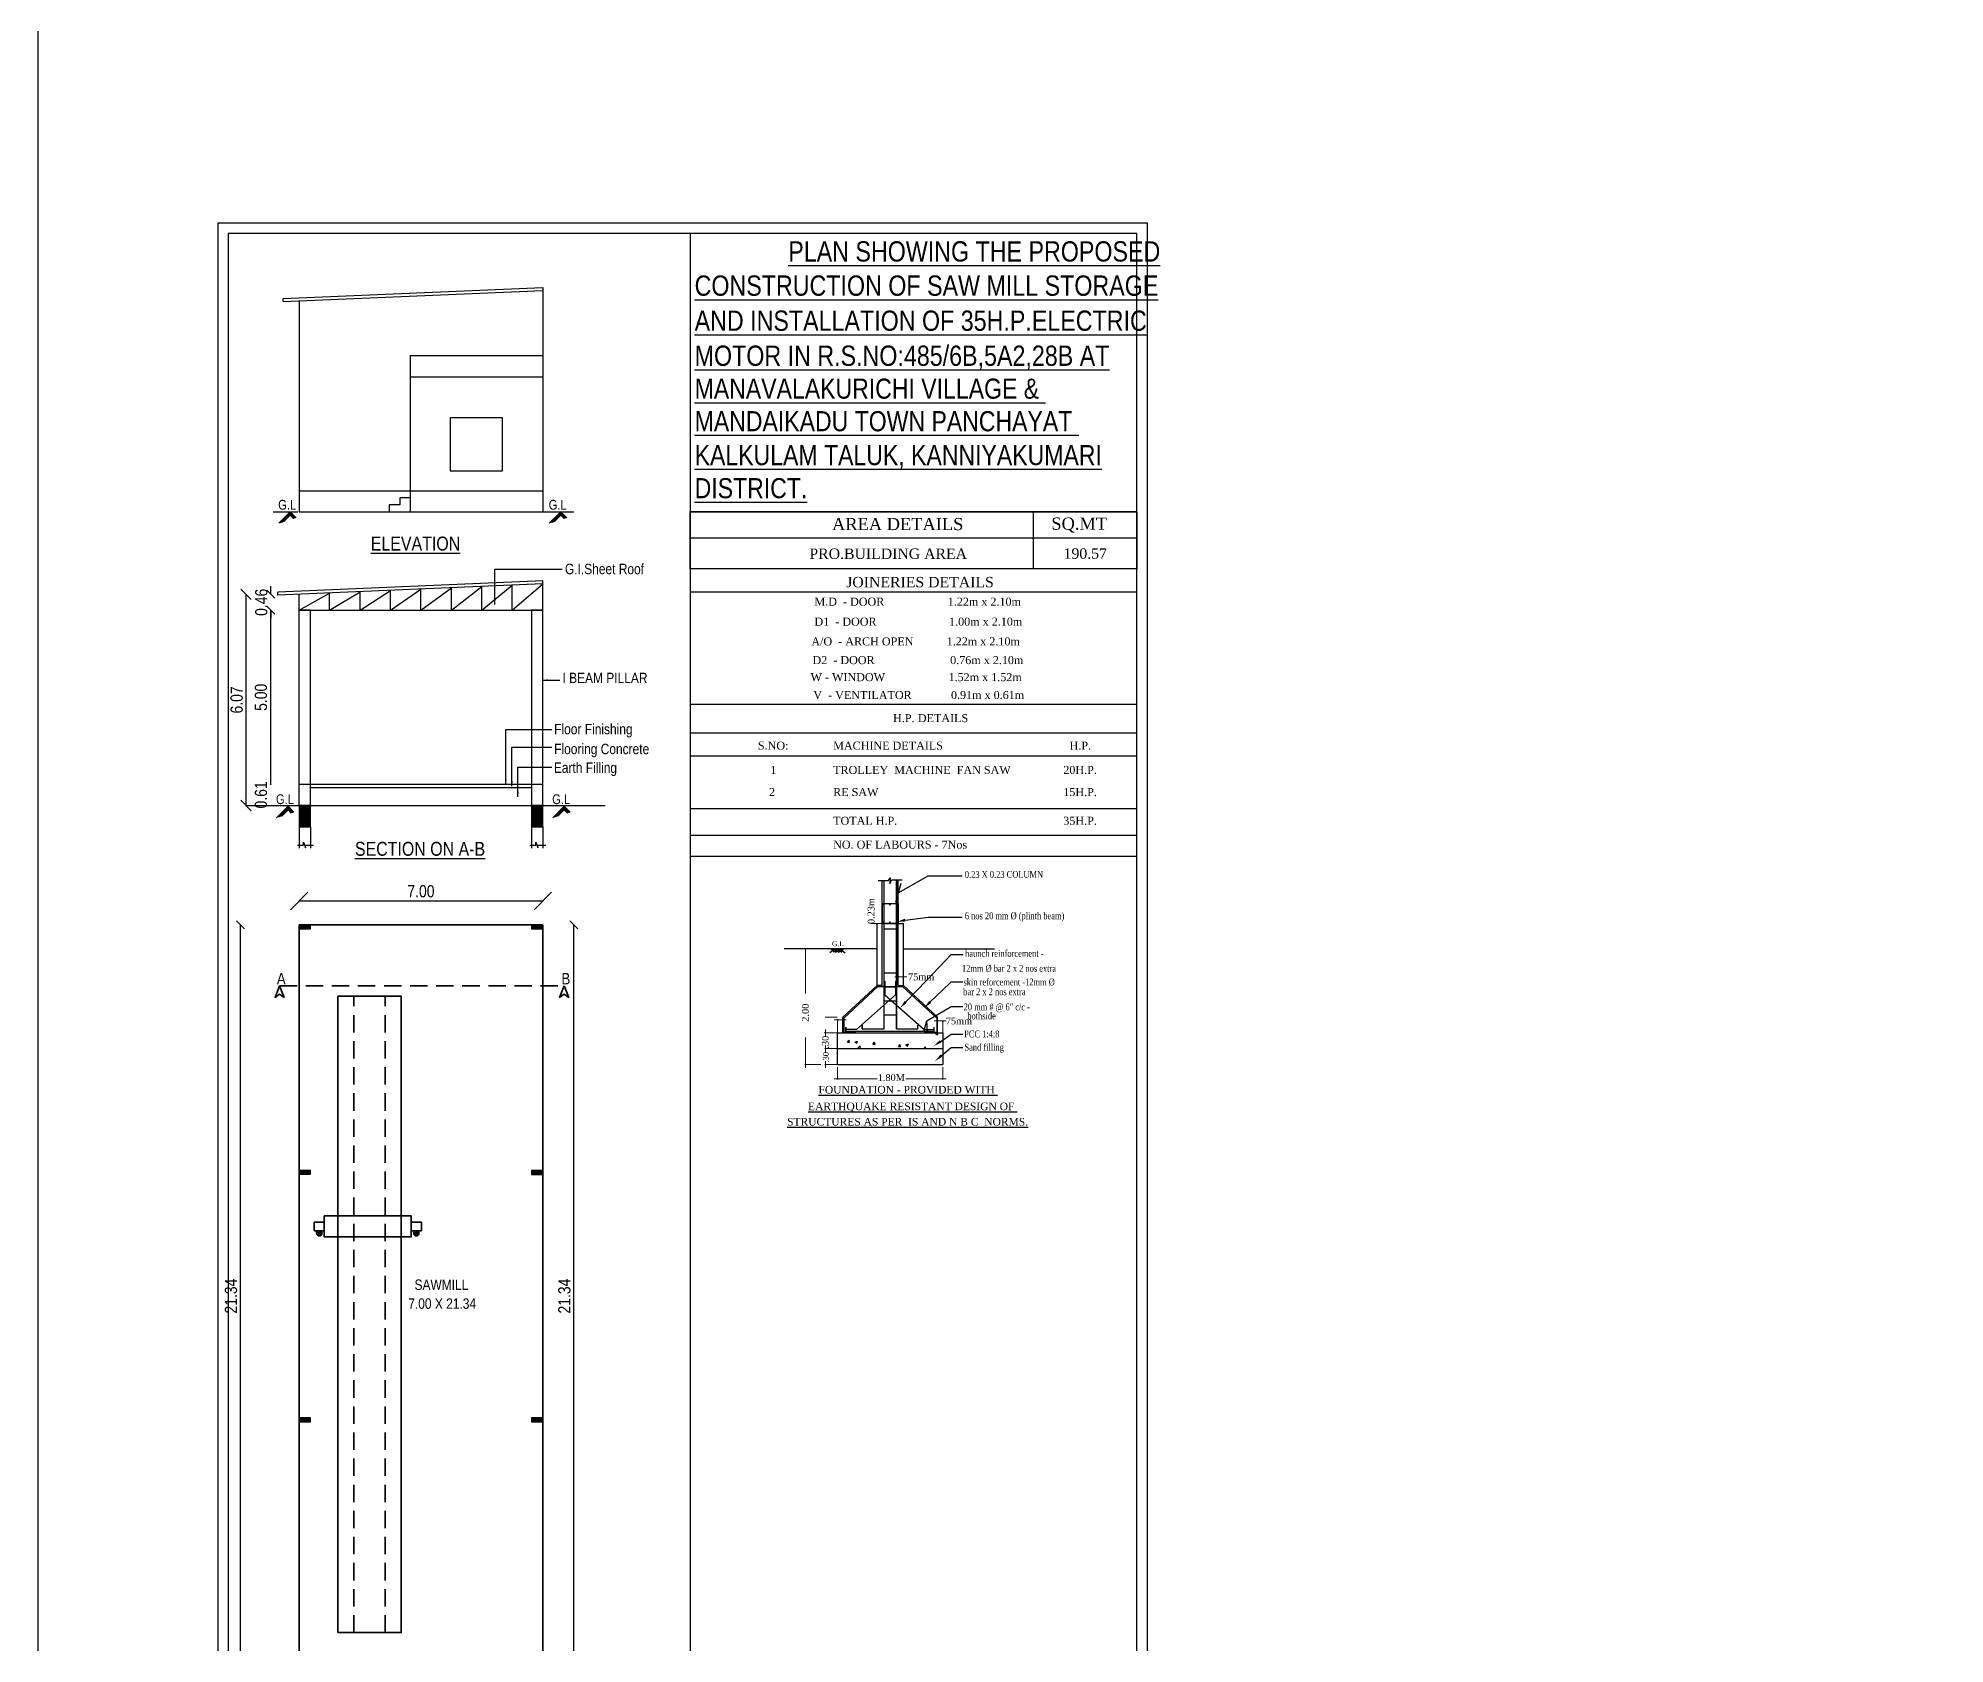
# Model space of a CAD drawing. Header units: metres. Extents: x 5669 to 5845, y 5621 to 5793.
# Drawn here: x 5669.5 to 5724.3, y 5649.4 to 5695.5 of the extents above; entities that cross this region are included whole.
import ezdxf
from ezdxf.enums import TextEntityAlignment as Align

# ---------------------------------------------------------------- set-up
doc = ezdxf.new("R2010")
doc.units = ezdxf.units.M
doc.header["$MEASUREMENT"] = 0
doc.header["$PDMODE"] = 67
doc.linetypes.add('DASHED', pattern=[0.75, 0.5, -0.25])
doc.layers.add('BLK_1_FLR_0_BLT_UP_AREA', color=45, linetype='Continuous', plot=False)
for name, color, linetype in [('BLK_1_FLR_0_CARPET_AREA', 10, 'Continuous'), ('BLK_1_FLR_0_EXIT_WIDTH_DOOR', 2, 'Continuous'), ('BLK_1_FLR_0_REGULAR_ROOM_1', 117, 'Continuous'), ('BLK_1_HT_OF_BLDG', 5, 'Continuous'), ('BLK_1_PLINTH_HEIGHT', 7, 'Continuous')]:
    doc.layers.add(name, color=color, linetype=linetype)
doc.styles.add('jo', font='isocpeur.ttf')
doc.styles.add('RAJANI', font='times.ttf')
doc.styles.add('room dim', font='times.ttf', dxfattribs={"height": 7})
doc.styles.add('sand', font='times.ttf')
doc.styles.get("Standard").update_dxf_attribs({"font": 'swissc.ttf', "height": 0.35})
doc.styles.add('style2', font='times.ttf')
doc.styles.add('style4', font='dutcheb.ttf')
doc.dimstyles.new('jo-metre', dxfattribs={"dimtxt": 0.2, "dimasz": 0.15, "dimexe": 0.15, "dimexo": 0.15, "dimgap": 0.01, "dimtad": 0, "dimzin": 0, "dimdsep": 46, "dimtxsty": 'jo', "dimcen": 0, "dimadec": 3, "dimazin": 0, "dimtfac": 0.9975, "dimtmove": 0, "dimatfit": 3, "dimfxl": 0, "dimtolj": 1, "dimtzin": 0, "dimarcsym": 0})
doc.dimstyles.get("Standard").update_dxf_attribs({"dimtxt": 1, "dimasz": 5, "dimexe": 0.18, "dimexo": 0.0625, "dimgap": 0.09, "dimtad": 1, "dimzin": 0, "dimdsep": 46, "dimtxsty": 'Standard', "dimblk": 'OBLIQUE', "dimcen": 0.09, "dimse1": 1, "dimse2": 1, "dimsd1": 1, "dimsd2": 1, "dimadec": 0, "dimazin": 0, "dimtfac": 1, "dimtix": 1, "dimtofl": 0, "dimtmove": 0, "dimatfit": 3, "dimldrblk": 'OBLIQUE', "dimfxl": 0, "dimtolj": 1, "dimtzin": 0, "dimarcsym": 0})
doc.dimstyles.new('STANDARD$0', dxfattribs={"dimtxt": 0.3, "dimasz": 0.18, "dimexe": 0.08, "dimexo": 0.5, "dimgap": 0.09, "dimtad": 0, "dimtih": 1, "dimtoh": 1, "dimzin": 1, "dimdsep": 46, "dimtxsty": 'Standard', "dimcen": 0.1, "dimadec": 3, "dimazin": 0, "dimtfac": 1, "dimtofl": 0, "dimtmove": 0, "dimatfit": 3, "dimfxl": 0, "dimtolj": 1, "dimtzin": 0, "dimarcsym": 0})

# ---------------------------------------------------------------- blocks, each defined once
blk = doc.blocks.new('A$C1B040063')
at = {"lineweight": 35}
blk.add_hatch(color=256, dxfattribs=at).paths.add_polyline_path([(0, 0.323), (0, 0.248), (0.019, 0.248), (0.019, 0.075), (0, 0.075), (0, 0), (0.112, 0), (0.112, 0.075), (0.094, 0.075), (0.094, 0.248), (0.112, 0.248), (0.112, 0.323)])
for p, q in [((0, 0.248), (0.019, 0.248)), ((0, 0.075), (0.019, 0.075)), ((0, 0), (0.112, 0)), ((0.019, 0.248), (0.019, 0.075)), ((0.094, 0.248), (0.112, 0.248)), ((0.094, 0.248), (0.094, 0.075)), ((0.094, 0.075), (0.112, 0.075)), ((0.112, 0.323), (0.112, 0.248)), ((0.112, 0), (0.112, 0.075))]:
    blk.add_line(p, q, dxfattribs=at)
blk = doc.blocks.new('A$C4F903D17')
h = blk.add_hatch(color=4)
h.dxf.hatch_style = 1
h.paths.add_polyline_path([(0, 0), (0.322, 0), (0.322, 0.61), (0, 0.61)])
at = {"color": 1}
blk.add_lwpolyline([(0, 0), (0.322, 0), (0.322, 0.61), (0, 0.61)], close=True, dxfattribs=at)
blk = doc.blocks.new('*D45')
at = {"layer": 'Defpoints', "color": 0}
for p in [(5676.137, 5674.072), (5679.834, 5674.072), (5676.955, 5673.462)]:
    blk.add_point(p, dxfattribs=at)
at = {"layer": 'BLK_1_PLINTH_HEIGHT', "color": 7, "insert": (5675.858, 5673.767), "char_height": 0.35, "attachment_point": 5, "rotation": 90}
blk.add_mtext('\\A1;0.61', dxfattribs=at)
blk = doc.blocks.new('_Oblique')
at = {"color": 0, "linetype": 'ByBlock', "lineweight": -2}
blk.add_line((-0.5, -0.5), (0.5, 0.5), dxfattribs=at)
blk = doc.blocks.new('*D46')
at = {"layer": 'BLK_1_FLR_0_REGULAR_ROOM_1'}
blk.add_line((5676.137, 5674.072), (5676.137, 5679.072), dxfattribs=at)
at = {"layer": 'Defpoints', "color": 0}
for p in [(5676.137, 5679.072), (5676.955, 5679.072), (5676.955, 5674.072)]:
    blk.add_point(p, dxfattribs=at)
at = {"layer": 'BLK_1_FLR_0_REGULAR_ROOM_1', "xscale": 0.03, "yscale": 0.03, "zscale": 0.03}
for p, rotation in [((5676.137, 5679.072), 90), ((5676.137, 5674.072), 270)]:
    blk.add_blockref('_Oblique', p, dxfattribs=dict(at, rotation=rotation))
at = {"layer": 'BLK_1_FLR_0_REGULAR_ROOM_1', "color": 4, "insert": (5675.858, 5676.572), "char_height": 0.35, "attachment_point": 5, "rotation": 90}
blk.add_mtext('\\A1;5.00', dxfattribs=at)
blk = doc.blocks.new('*D47')
at = {"color": 252, "lineweight": -2}
for p, q in [((5676.137, 5679.532), (5676.137, 5679.762)), ((5676.137, 5679.072), (5676.137, 5678.842))]:
    blk.add_line(p, q, dxfattribs=at)
at = {"layer": 'Defpoints', "color": 0}
for p in [(5676.955, 5679.532), (5676.137, 5679.072), (5676.955, 5679.072)]:
    blk.add_point(p, dxfattribs=at)
at = {"color": 252, "lineweight": -2, "xscale": 0.23, "yscale": 0.23, "zscale": 0.23}
for p, rotation in [((5676.137, 5679.532), 270), ((5676.137, 5679.072), 90)]:
    blk.add_blockref('_Oblique', p, dxfattribs=dict(at, rotation=rotation))
at = {"color": 0, "insert": (5675.868, 5679.302), "char_height": 0.35, "attachment_point": 5, "rotation": 90}
blk.add_mtext('\\A1;0.46', dxfattribs=at)
blk = doc.blocks.new('*D48')
at = {"layer": 'BLK_1_FLR_0_EXIT_WIDTH_DOOR', "color": 0, "lineweight": -2}
blk.add_line((5683.955, 5670.717), (5676.955, 5670.717), dxfattribs=at)
at = {"layer": 'Defpoints', "color": 0}
for p in [(5676.955, 5670.717), (5676.955, 5670.03), (5683.955, 5670.03)]:
    blk.add_point(p, dxfattribs=at)
at = {"layer": 'BLK_1_FLR_0_EXIT_WIDTH_DOOR', "color": 0, "lineweight": -2, "xscale": 0.5, "yscale": 0.5, "zscale": 0.5, "rotation": 180}
blk.add_blockref('_Oblique', (5676.955, 5670.717), dxfattribs=at)
at = {"layer": 'BLK_1_FLR_0_EXIT_WIDTH_DOOR', "color": 0, "lineweight": -2, "xscale": 0.5, "yscale": 0.5, "zscale": 0.5}
blk.add_blockref('_Oblique', (5683.955, 5670.717), dxfattribs=at)
at = {"layer": 'BLK_1_FLR_0_EXIT_WIDTH_DOOR', "color": 7, "insert": (5680.455, 5670.996), "char_height": 0.35, "attachment_point": 5}
blk.add_mtext('\\A1;7.00', dxfattribs=at)
blk = doc.blocks.new('*D49')
at = {"color": 252, "lineweight": -2}
blk.add_line((5684.85, 5648.69), (5684.85, 5670.03), dxfattribs=at)
at = {"layer": 'Defpoints', "color": 0}
for p in [(5684.059, 5670.03), (5684.85, 5670.03), (5684.059, 5648.69)]:
    blk.add_point(p, dxfattribs=at)
at = {"color": 252, "lineweight": -2, "xscale": 0.23, "yscale": 0.23, "zscale": 0.23}
for p, rotation in [((5684.85, 5670.03), 90), ((5684.85, 5648.69), 270)]:
    blk.add_blockref('_Oblique', p, dxfattribs=dict(at, rotation=rotation))
at = {"color": 0, "insert": (5684.58, 5659.36), "char_height": 0.35, "attachment_point": 5, "rotation": 90}
blk.add_mtext('\\A1;21.34', dxfattribs=at)
blk = doc.blocks.new('*D82')
at = {"color": 252, "lineweight": -2}
blk.add_line((5675.267, 5648.69), (5675.267, 5670.03), dxfattribs=at)
at = {"layer": 'Defpoints', "color": 0}
for p in [(5675.267, 5670.03), (5676.955, 5670.03), (5676.955, 5648.69)]:
    blk.add_point(p, dxfattribs=at)
at = {"color": 252, "lineweight": -2, "xscale": 0.23, "yscale": 0.23, "zscale": 0.23}
for p, rotation in [((5675.267, 5670.03), 90), ((5675.267, 5648.69), 270)]:
    blk.add_blockref('_Oblique', p, dxfattribs=dict(at, rotation=rotation))
at = {"color": 0, "insert": (5674.997, 5659.36), "char_height": 0.35, "attachment_point": 5, "rotation": 90}
blk.add_mtext('\\A1;21.34', dxfattribs=at)
blk = doc.blocks.new('*D83')
at = {"layer": 'BLK_1_HT_OF_BLDG', "color": 0, "linetype": 'Continuous', "lineweight": -2, "ltscale": 400}
blk.add_line((5675.429, 5673.462), (5675.429, 5679.532), dxfattribs=at)
at = {"layer": 'Defpoints', "color": 0, "ltscale": 400}
for p in [(5675.429, 5679.532), (5676.955, 5679.532), (5676.955, 5673.462)]:
    blk.add_point(p, dxfattribs=at)
at = {"layer": 'BLK_1_HT_OF_BLDG', "color": 0, "lineweight": -2, "ltscale": 400, "xscale": 0.3, "yscale": 0.3, "zscale": 0.3}
for p, rotation in [((5675.429, 5679.532), 90), ((5675.429, 5673.462), 270)]:
    blk.add_blockref('_Oblique', p, dxfattribs=dict(at, rotation=rotation))
at = {"layer": 'BLK_1_HT_OF_BLDG', "color": 0, "ltscale": 400, "insert": (5675.16, 5676.497), "char_height": 0.35, "attachment_point": 5, "rotation": 90}
blk.add_mtext('\\A1;6.07', dxfattribs=at)

msp = doc.modelspace()

# ---------------------------------------------------------------- linework, layer by layer
for p, q in [((5688.197, 5689.905), (5688.197, 5632.988)), ((5676.496, 5688.035), (5683.955, 5688.355)), ((5676.496, 5687.945), (5683.955, 5688.265)), ((5676.496, 5687.945), (5676.496, 5688.035)), ((5676.955, 5687.965), (5676.955, 5681.905)), ((5683.955, 5688.355), (5683.955, 5681.905)), ((5680.145, 5686.395), (5683.955, 5686.395)), ((5680.145, 5686.395), (5680.145, 5681.905)), ((5680.145, 5685.785), (5683.955, 5685.785)), ((5676.955, 5682.505), (5683.955, 5682.505)), ((5680.145, 5682.505), (5680.145, 5682.305)), ((5676.204, 5681.905), (5676.913, 5681.905)), ((5676.955, 5681.905), (5683.955, 5681.905)), ((5679.845, 5682.105), (5679.545, 5682.105)), ((5679.545, 5682.105), (5679.545, 5681.905)), ((5680.145, 5682.305), (5679.845, 5682.305)), ((5679.845, 5682.305), (5679.845, 5682.105)), ((5683.955, 5681.905), (5684.851, 5681.905)), ((5701.034, 5681.906), (5688.197, 5681.906)), ((5698.066, 5680.262), (5698.066, 5681.906)), ((5701.034, 5681.148), (5688.197, 5681.148)), ((5701.034, 5680.262), (5688.197, 5680.262)), ((5683.955, 5679.922), (5676.346, 5679.596)), ((5683.955, 5679.832), (5676.346, 5679.505)), ((5680.455, 5679.072), (5681.33, 5679.719)), ((5681.33, 5679.072), (5682.205, 5679.757)), ((5681.33, 5679.072), (5681.33, 5679.719)), ((5682.205, 5679.072), (5683.08, 5679.794)), ((5682.205, 5679.072), (5682.205, 5679.757)), ((5683.08, 5679.072), (5683.955, 5679.832)), ((5683.08, 5679.072), (5683.08, 5679.794)), ((5683.955, 5673.462), (5683.955, 5679.922)), ((5676.346, 5679.505), (5676.346, 5679.596)), ((5676.955, 5679.072), (5677.83, 5679.569)), ((5676.955, 5673.462), (5676.955, 5679.532)), ((5677.83, 5679.072), (5678.705, 5679.607)), ((5677.83, 5679.072), (5677.83, 5679.569)), ((5678.705, 5679.072), (5679.58, 5679.644)), ((5678.705, 5679.072), (5678.705, 5679.607)), ((5679.58, 5679.072), (5680.455, 5679.682)), ((5679.58, 5679.072), (5679.58, 5679.644)), ((5680.455, 5679.072), (5680.455, 5679.682)), ((5701.034, 5679.597), (5688.197, 5679.597)), ((5676.955, 5679.072), (5683.955, 5679.072)), ((5677.278, 5679.072), (5676.955, 5679.072)), ((5677.278, 5673.462), (5677.278, 5679.072)), ((5683.955, 5679.072), (5683.633, 5679.072)), ((5683.633, 5679.072), (5683.633, 5673.462)), ((5688.197, 5676.374), (5701.034, 5676.374)), ((5688.197, 5675.554), (5701.034, 5675.554)), ((5688.197, 5674.887), (5701.034, 5674.887)), ((5676.955, 5674.072), (5683.955, 5674.072)), ((5677.278, 5673.982), (5683.633, 5673.982)), ((5675.414, 5673.462), (5685.747, 5673.462)), ((5688.197, 5673.378), (5701.034, 5673.378)), ((5701.034, 5672.6), (5688.197, 5672.6)), ((5701.034, 5671.994), (5688.197, 5671.994)), ((5693.597, 5671.31), (5693.892, 5671.31)), ((5693.766, 5667.045), (5693.766, 5671.31)), ((5693.892, 5671.31), (5693.946, 5671.384)), ((5693.946, 5671.384), (5693.933, 5671.208)), ((5693.933, 5671.208), (5693.985, 5671.323)), ((5693.985, 5671.323), (5694.289, 5671.323)), ((5694.119, 5671.321), (5694.119, 5667.044)), ((5693.716, 5670.073), (5693.716, 5670.65)), ((5694.169, 5670.65), (5694.169, 5670.073)), ((5693.564, 5668.288), (5693.564, 5670.073)), ((5694.169, 5670.073), (5693.716, 5670.073)), ((5694.169, 5670.073), (5694.321, 5670.073)), ((5694.321, 5668.288), (5694.321, 5670.073)), ((5694.372, 5670.169), (5695.037, 5670.252)), ((5695.037, 5670.252), (5696.013, 5670.252)), ((5693.564, 5669.345), (5690.893, 5669.345)), ((5692.345, 5669.335), (5692.21, 5669.232)), ((5692.249, 5669.345), (5692.384, 5669.242)), ((5692.442, 5669.345), (5692.307, 5669.242)), ((5692.337, 5669.345), (5692.471, 5669.242)), ((5692.519, 5669.345), (5692.385, 5669.242)), ((5692.414, 5669.345), (5692.549, 5669.242)), ((5692.607, 5669.345), (5692.472, 5669.242)), ((5692.511, 5669.335), (5692.646, 5669.232)), ((5694.321, 5669.345), (5696.943, 5669.345)), ((5694.994, 5668.444), (5695.695, 5669.178)), ((5695.695, 5669.178), (5696.027, 5669.178)), ((5693.589, 5668.262), (5692.607, 5667.354)), ((5693.589, 5668.262), (5694.296, 5668.262)), ((5693.793, 5668.413), (5693.793, 5668.02)), ((5694.093, 5668.413), (5694.093, 5668.02)), ((5694.296, 5668.262), (5695.279, 5667.354)), ((5694.296, 5668.262), (5695.279, 5667.354)), ((5694.391, 5667.817), (5694.994, 5668.444)), ((5695.437, 5668.14), (5695.695, 5668.395)), ((5695.695, 5668.395), (5696.027, 5668.395)), ((5694.093, 5668.02), (5692.97, 5667.027)), ((5693.793, 5668.02), (5694.916, 5667.027)), ((5694.994, 5667.27), (5695.695, 5667.684)), ((5695.092, 5667.814), (5695.437, 5668.14)), ((5695.695, 5667.684), (5696.027, 5667.684)), ((5692.607, 5667.354), (5692.607, 5666.942)), ((5693.135, 5667.151), (5693.135, 5667.045)), ((5694.74, 5667.044), (5694.74, 5667.151)), ((5694.915, 5666.999), (5694.994, 5667.27)), ((5695.015, 5666.942), (5694.994, 5667.27)), ((5695.279, 5667.354), (5695.279, 5666.942)), ((5692.607, 5666.942), (5692.956, 5666.942)), ((5692.666, 5667.093), (5692.666, 5666.972)), ((5692.666, 5666.972), (5695.205, 5666.972)), ((5692.97, 5667.027), (5692.696, 5667.027)), ((5693.135, 5667.045), (5693.766, 5667.045)), ((5694.119, 5667.044), (5694.74, 5667.044)), ((5694.916, 5667.027), (5695.189, 5667.027)), ((5695.279, 5666.942), (5694.929, 5666.942)), ((5695.205, 5666.972), (5695.205, 5667.093)), ((5695.394, 5666.683), (5695.695, 5666.889)), ((5695.695, 5666.889), (5696.027, 5666.889)), ((5695.412, 5666.269), (5695.695, 5666.51)), ((5695.695, 5666.51), (5696.027, 5666.51)), ((5677.608, 5661.165), (5677.457, 5661.165)), ((5677.588, 5661.217), (5677.477, 5661.114)), ((5677.477, 5661.217), (5677.588, 5661.114)), ((5677.533, 5661.241), (5677.533, 5661.09)), ((5680.248, 5661.165), (5680.399, 5661.165)), ((5680.268, 5661.217), (5680.379, 5661.114)), ((5680.379, 5661.217), (5680.268, 5661.114)), ((5680.323, 5661.241), (5680.323, 5661.09))]:
    msp.add_line(p, q)
at = {"lineweight": 35}
for p, q in [((5676.368, 5681.575), (5676.698, 5681.905)), ((5676.368, 5681.575), (5676.698, 5681.905)), ((5676.87, 5681.733), (5676.698, 5681.905)), ((5676.87, 5681.733), (5676.698, 5681.905)), ((5684.144, 5681.575), (5684.475, 5681.905)), ((5684.144, 5681.575), (5684.475, 5681.905)), ((5684.646, 5681.733), (5684.475, 5681.905)), ((5684.646, 5681.733), (5684.475, 5681.905)), ((5676.405, 5681.586), (5676.698, 5681.879)), ((5676.405, 5681.586), (5676.698, 5681.879)), ((5676.443, 5681.598), (5676.698, 5681.854)), ((5676.443, 5681.598), (5676.698, 5681.854)), ((5676.48, 5681.61), (5676.698, 5681.828)), ((5676.48, 5681.61), (5676.698, 5681.828)), ((5676.517, 5681.622), (5676.698, 5681.803)), ((5676.517, 5681.622), (5676.698, 5681.803)), ((5676.85, 5681.727), (5676.698, 5681.879)), ((5676.85, 5681.727), (5676.698, 5681.879)), ((5676.831, 5681.721), (5676.698, 5681.854)), ((5676.831, 5681.721), (5676.698, 5681.854)), ((5676.812, 5681.715), (5676.698, 5681.828)), ((5676.812, 5681.715), (5676.698, 5681.828)), ((5676.792, 5681.709), (5676.698, 5681.803)), ((5676.792, 5681.709), (5676.698, 5681.803)), ((5684.182, 5681.586), (5684.475, 5681.879)), ((5684.182, 5681.586), (5684.475, 5681.879)), ((5684.219, 5681.598), (5684.475, 5681.854)), ((5684.219, 5681.598), (5684.475, 5681.854)), ((5684.256, 5681.61), (5684.475, 5681.828)), ((5684.256, 5681.61), (5684.475, 5681.828)), ((5684.293, 5681.622), (5684.475, 5681.803)), ((5684.293, 5681.622), (5684.475, 5681.803)), ((5684.627, 5681.727), (5684.475, 5681.879)), ((5684.627, 5681.727), (5684.475, 5681.879)), ((5684.607, 5681.721), (5684.475, 5681.854)), ((5684.607, 5681.721), (5684.475, 5681.854)), ((5684.588, 5681.715), (5684.475, 5681.828)), ((5684.588, 5681.715), (5684.475, 5681.828)), ((5684.569, 5681.709), (5684.475, 5681.803)), ((5684.569, 5681.709), (5684.475, 5681.803)), ((5676.305, 5673.112), (5676.635, 5673.442)), ((5676.305, 5673.112), (5676.635, 5673.442)), ((5676.342, 5673.124), (5676.635, 5673.417)), ((5676.342, 5673.124), (5676.635, 5673.417)), ((5676.379, 5673.136), (5676.635, 5673.391)), ((5676.379, 5673.136), (5676.635, 5673.391)), ((5676.417, 5673.147), (5676.635, 5673.366)), ((5676.417, 5673.147), (5676.635, 5673.366)), ((5676.454, 5673.159), (5676.635, 5673.34)), ((5676.454, 5673.159), (5676.635, 5673.34)), ((5676.806, 5673.271), (5676.635, 5673.442)), ((5676.806, 5673.271), (5676.635, 5673.442)), ((5676.787, 5673.265), (5676.635, 5673.417)), ((5676.787, 5673.265), (5676.635, 5673.417)), ((5676.768, 5673.259), (5676.635, 5673.391)), ((5676.768, 5673.259), (5676.635, 5673.391)), ((5676.748, 5673.252), (5676.635, 5673.366)), ((5676.748, 5673.252), (5676.635, 5673.366)), ((5676.729, 5673.246), (5676.635, 5673.34)), ((5676.729, 5673.246), (5676.635, 5673.34)), ((5684.243, 5673.112), (5684.573, 5673.442)), ((5684.243, 5673.112), (5684.573, 5673.442)), ((5684.28, 5673.124), (5684.573, 5673.417)), ((5684.28, 5673.124), (5684.573, 5673.417)), ((5684.318, 5673.136), (5684.573, 5673.391)), ((5684.318, 5673.136), (5684.573, 5673.391)), ((5684.355, 5673.147), (5684.573, 5673.366)), ((5684.355, 5673.147), (5684.573, 5673.366)), ((5684.392, 5673.159), (5684.573, 5673.34)), ((5684.392, 5673.159), (5684.573, 5673.34)), ((5684.744, 5673.271), (5684.573, 5673.442)), ((5684.744, 5673.271), (5684.573, 5673.442)), ((5684.725, 5673.265), (5684.573, 5673.417)), ((5684.725, 5673.265), (5684.573, 5673.417)), ((5684.706, 5673.259), (5684.573, 5673.391)), ((5684.706, 5673.259), (5684.573, 5673.391)), ((5684.686, 5673.252), (5684.573, 5673.366)), ((5684.686, 5673.252), (5684.573, 5673.366)), ((5684.667, 5673.246), (5684.573, 5673.34)), ((5684.667, 5673.246), (5684.573, 5673.34))]:
    msp.add_line(p, q, dxfattribs=at)
at = {"linetype": 'Continuous'}
for p, q in [((5693.716, 5668.288), (5693.716, 5671.31)), ((5693.766, 5667.045), (5693.766, 5671.31)), ((5694.119, 5667.044), (5694.119, 5671.321)), ((5694.169, 5668.288), (5694.169, 5671.321)), ((5693.766, 5669.919), (5694.119, 5669.919)), ((5693.564, 5668.288), (5692.581, 5667.381)), ((5693.59, 5668.261), (5692.607, 5667.354)), ((5693.716, 5668.288), (5693.564, 5668.288)), ((5693.766, 5668.656), (5694.119, 5668.656)), ((5693.766, 5668.252), (5694.119, 5668.252)), ((5694.169, 5668.288), (5694.321, 5668.288)), ((5694.321, 5668.288), (5695.304, 5667.381)), ((5693.766, 5667.849), (5694.119, 5667.849)), ((5692.581, 5666.927), (5692.581, 5667.381)), ((5692.607, 5667.354), (5692.607, 5666.942)), ((5693.135, 5667.045), (5693.135, 5667.151)), ((5693.766, 5667.446), (5694.119, 5667.446)), ((5695.279, 5667.354), (5695.279, 5666.942)), ((5695.304, 5666.927), (5695.304, 5667.381)), ((5692.43, 5666.02), (5692.43, 5666.927)), ((5692.43, 5666.927), (5695.455, 5666.927)), ((5692.607, 5666.942), (5692.812, 5666.942)), ((5692.666, 5666.942), (5692.666, 5667.093)), ((5692.666, 5666.972), (5695.205, 5666.972)), ((5692.716, 5666.662), (5692.765, 5666.72)), ((5692.716, 5666.662), (5692.777, 5666.656)), ((5692.777, 5666.656), (5692.765, 5666.72)), ((5692.928, 5666.661), (5693, 5666.689)), ((5692.928, 5666.661), (5692.979, 5666.627)), ((5692.979, 5666.627), (5693, 5666.689)), ((5693.447, 5666.598), (5693.496, 5666.656)), ((5693.447, 5666.598), (5693.508, 5666.592)), ((5693.508, 5666.592), (5693.496, 5666.656)), ((5694.178, 5666.534), (5694.227, 5666.592)), ((5694.239, 5666.528), (5694.227, 5666.592)), ((5694.393, 5666.58), (5694.464, 5666.607)), ((5694.393, 5666.58), (5694.443, 5666.545)), ((5694.443, 5666.545), (5694.464, 5666.607)), ((5695.279, 5666.942), (5695.074, 5666.942)), ((5695.205, 5666.942), (5695.205, 5667.093)), ((5695.249, 5666.908), (5695.299, 5666.927)), ((5695.249, 5666.908), (5695.3, 5666.874)), ((5695.3, 5666.874), (5695.317, 5666.927)), ((5695.455, 5666.927), (5695.455, 5666.02)), ((5692.43, 5666.474), (5695.455, 5666.474)), ((5692.43, 5666.02), (5695.455, 5666.02)), ((5693.003, 5666.474), (5693.08, 5666.554)), ((5693.089, 5666.474), (5693.08, 5666.554)), ((5694.178, 5666.534), (5694.239, 5666.528)), ((5694.912, 5666.474), (5694.958, 5666.528)), ((5694.968, 5666.474), (5694.958, 5666.528))]:
    msp.add_line(p, q, dxfattribs=at)
at = {"linetype": 'DASHED', "lineweight": 35}
for p, q in [((5683.955, 5670.03), (5676.955, 5670.03)), ((5676.955, 5670.03), (5676.955, 5648.69)), ((5683.955, 5648.69), (5683.955, 5670.03)), ((5676.394, 5668.277), (5684.572, 5668.277)), ((5678.528, 5649.69), (5678.528, 5667.98)), ((5679.428, 5649.69), (5679.428, 5667.98))]:
    msp.add_line(p, q, dxfattribs=at)
at = {"lineweight": 13}
for p, q in [((5693.705, 5670.073), (5693.384, 5670.073)), ((5691.507, 5669.345), (5691.507, 5668.054)), ((5692.428, 5669.345), (5692.071, 5669.345)), ((5692.417, 5669.345), (5692.071, 5669.345)), ((5694.072, 5668.536), (5694.419, 5668.536)), ((5694.169, 5668.299), (5694.169, 5668.547)), ((5694.321, 5668.299), (5694.321, 5668.547)), ((5692.419, 5667.381), (5692.07, 5667.381)), ((5692.378, 5667.381), (5692.071, 5667.381)), ((5692.332, 5667.302), (5692.679, 5667.302)), ((5692.43, 5666.938), (5692.43, 5667.313)), ((5692.581, 5666.938), (5692.581, 5667.313)), ((5693.766, 5667.137), (5693.766, 5667.401)), ((5694.119, 5667.098), (5694.119, 5667.407)), ((5695.206, 5667.268), (5695.553, 5667.268)), ((5695.304, 5666.938), (5695.304, 5667.279)), ((5695.455, 5666.938), (5695.455, 5667.279)), ((5691.507, 5665.922), (5691.507, 5666.796)), ((5692.419, 5666.927), (5692.07, 5666.927)), ((5692.419, 5666.927), (5692.07, 5666.927)), ((5692.081, 5667.025), (5692.081, 5666.838)), ((5692.081, 5666.829), (5692.081, 5667.017)), ((5692.081, 5666.571), (5692.081, 5666.384)), ((5692.081, 5666.376), (5692.081, 5666.563)), ((5693.146, 5667.045), (5693.207, 5667.045)), ((5691.948, 5666.02), (5691.496, 5666.02)), ((5692.419, 5666.474), (5692.07, 5666.474)), ((5692.419, 5666.474), (5692.07, 5666.474)), ((5692.419, 5666.02), (5692.07, 5666.02)), ((5692.081, 5665.922), (5692.081, 5666.109)), ((5692.332, 5665.607), (5693.568, 5665.607)), ((5692.43, 5665.938), (5692.43, 5665.596)), ((5695.553, 5665.607), (5694.39, 5665.607)), ((5695.455, 5665.938), (5695.455, 5665.596))]:
    msp.add_line(p, q, dxfattribs=at)
at = {"lineweight": -2}
for p, q in [((5694.186, 5668.552), (5694.153, 5668.52)), ((5694.304, 5668.52), (5694.337, 5668.552)), ((5692.446, 5667.319), (5692.414, 5667.286)), ((5692.565, 5667.286), (5692.598, 5667.319)), ((5695.32, 5667.285), (5695.288, 5667.252)), ((5695.439, 5667.252), (5695.471, 5667.285)), ((5692.097, 5666.911), (5692.065, 5666.944)), ((5692.065, 5666.944), (5692.097, 5666.911)), ((5691.491, 5666.036), (5691.523, 5666.003)), ((5692.065, 5666.49), (5692.097, 5666.457)), ((5692.097, 5666.457), (5692.065, 5666.49)), ((5692.065, 5666.036), (5692.097, 5666.003)), ((5692.446, 5665.623), (5692.414, 5665.591)), ((5695.439, 5665.591), (5695.471, 5665.623))]:
    msp.add_line(p, q, dxfattribs=at)
for points in [[(5669.453, 5792.814), (5844.861, 5792.814), (5844.861, 5620.772), (5669.453, 5620.772)], [(5674.619, 5632.688), (5701.334, 5632.688), (5701.334, 5690.205), (5674.619, 5690.205)], [(5674.919, 5632.988), (5701.034, 5632.988), (5701.034, 5689.905), (5674.919, 5689.905)], [(5682.8, 5684.605), (5681.3, 5684.605), (5681.3, 5683.085), (5682.8, 5683.085)], [(5688.197, 5681.906), (5701.034, 5681.906), (5701.034, 5680.262), (5688.197, 5680.262)], [(5693.716, 5670.073), (5694.169, 5670.073), (5694.169, 5670.639), (5693.716, 5670.639)]]:
    msp.add_lwpolyline(points, close=True)
for points in [[(5676.955, 5672.852), (5676.955, 5672.235)], [(5677.278, 5672.852), (5677.278, 5672.235)], [(5683.633, 5672.852), (5683.633, 5672.235)], [(5683.955, 5672.852), (5683.955, 5672.235)], [(5676.905, 5672.321), (5677.079, 5672.321), (5677.079, 5672.408), (5677.139, 5672.249), (5677.139, 5672.321), (5677.369, 5672.321)], [(5683.582, 5672.321), (5683.756, 5672.321), (5683.756, 5672.408), (5683.816, 5672.249), (5683.816, 5672.321), (5684.047, 5672.321)]]:
    msp.add_lwpolyline(points)
at = {"lineweight": 35}
for points in [[(5676.394, 5668.277), (5676.261, 5667.945), (5676.393, 5668.035), (5676.524, 5667.944), (5676.394, 5668.277)], [(5684.572, 5668.277), (5684.44, 5667.945), (5684.571, 5668.035), (5684.702, 5667.944), (5684.572, 5668.277)]]:
    msp.add_lwpolyline(points, dxfattribs=at)
for points in [[(5678.068, 5649.69), (5679.888, 5649.69), (5679.888, 5667.98), (5678.068, 5667.98)], [(5677.678, 5661.064), (5680.178, 5661.064), (5680.178, 5661.664), (5677.678, 5661.664)], [(5677.678, 5661.487), (5677.388, 5661.487), (5677.388, 5661.241), (5677.678, 5661.241)], [(5680.178, 5661.487), (5680.468, 5661.487), (5680.468, 5661.241), (5680.178, 5661.241)]]:
    msp.add_lwpolyline(points, close=True, dxfattribs=at)
for centre in [(5677.533, 5661.165), (5680.323, 5661.165)]:
    msp.add_circle(centre, 0.0754, dxfattribs=at)
for centre, start, end in [((5693.739, 5670.615), 0, 180), ((5693.739, 5670.615), 180, 0), ((5693.936, 5670.615), 0, 180), ((5693.936, 5670.615), 180, 0), ((5694.144, 5670.615), 0, 180), ((5694.144, 5670.615), 180, 0), ((5693.748, 5670.11), 0, 180), ((5693.748, 5670.11), 180, 0), ((5693.936, 5670.101), 0, 180), ((5693.936, 5670.101), 180, 0), ((5694.134, 5670.101), 0, 180), ((5694.134, 5670.101), 180, 0)]:
    msp.add_arc(centre, 0.0146, start, end)
for points in [[(5694.381, 5670.129), (5694.134, 5670.116), (5694.364, 5670.208)], [(5694.42, 5667.789), (5694.221, 5667.641), (5694.361, 5667.845)], [(5695.12, 5667.784), (5694.915, 5667.646), (5695.064, 5667.844)], [(5695.417, 5666.65), (5695.192, 5666.545), (5695.371, 5666.717)], [(5695.438, 5666.238), (5695.226, 5666.111), (5695.386, 5666.3)]]:
    msp.add_solid(points)
at = {"layer": 'BLK_1_FLR_0_BLT_UP_AREA', "color": 45}
msp.add_lwpolyline([(5683.955, 5670.03), (5676.955, 5670.03), (5676.955, 5636.925), (5680.765, 5636.925), (5680.765, 5646.18), (5679.315, 5646.18), (5679.315, 5648.69), (5683.955, 5648.69), (5683.955, 5670.03)], close=True, dxfattribs=at)
at = {"layer": 'BLK_1_FLR_0_CARPET_AREA', "color": 1}
msp.add_lwpolyline([(5676.955, 5648.46), (5676.955, 5655.747), (5677.278, 5655.746), (5677.278, 5655.859), (5676.955, 5655.859), (5676.955, 5662.86), (5677.278, 5662.861), (5677.278, 5662.973), (5676.955, 5662.973), (5676.955, 5669.914), (5677.281, 5669.914), (5677.281, 5670.03), (5683.632, 5670.03), (5683.632, 5669.917), (5683.955, 5669.917), (5683.955, 5662.973), (5683.633, 5662.973), (5683.633, 5662.86), (5683.955, 5662.86), (5683.955, 5655.859), (5683.633, 5655.859), (5683.633, 5655.747), (5683.955, 5655.747), (5683.955, 5648.802)], dxfattribs=at)

# ---------------------------------------------------------------- block references
for p in [(5676.955, 5672.852), (5683.633, 5672.852)]:
    msp.add_blockref('A$C4F903D17', p)
at = {"lineweight": 35, "xscale": -1, "rotation": 270}
for p in [(5676.955, 5669.917), (5676.955, 5662.86), (5676.955, 5655.747)]:
    msp.add_blockref('A$C1B040063', p, dxfattribs=at)
at = {"lineweight": 35, "rotation": 90}
for p in [(5683.955, 5669.917), (5683.955, 5662.86), (5683.955, 5655.747)]:
    msp.add_blockref('A$C1B040063', p, dxfattribs=at)

# ---------------------------------------------------------------- texts
for s, height, p in [('%%UPLAN SHOWING THE PROPOSED', 0.58336, (5691.013, 5689.097)), ('%%UCONSTRUCTION OF SAW MILL STORAGE', 0.58336, (5688.321, 5688.114)), ('%%UAND INSTALLATION OF 35H.P.ELECTRIC%%U ', 0.58336, (5688.322, 5687.106)), ('%%UMOTOR IN R.S.NO:485/6B,5A2,28B AT', 0.58336, (5688.322, 5686.099)), ('%%UMANAVALAKURICHI VILLAGE & ', 0.57829, (5688.322, 5685.155)), ('%%UMANDAIKADU TOWN PANCHAYAT ', 0.57829, (5688.322, 5684.219)), ('%%UKALKULAM TALUK, KANNIYAKUMARI', 0.57829, (5688.322, 5683.244)), ('%%UDISTRICT.', 0.57829, (5688.322, 5682.294)), ('%%UELEVATION', 0.4, (5679.013, 5680.791)), ('G.L', 0.28, (5676.289, 5673.503)), ('%%USECTION ON A-B', 0.4, (5678.558, 5672.017))]:
    msp.add_text(s, height=height).set_placement(p)
at = {"lineweight": 35}
for s, height, p in [('G.L', 0.28, (5676.352, 5681.966)), ('G.L', 0.28, (5684.128, 5681.966)), ('G.L', 0.28, (5684.227, 5673.503)), ('SAWMILL', 0.3, (5680.271, 5659.537)), ('7.00 X 21.34', 0.3, (5680.091, 5658.995))]:
    msp.add_text(s, height=height, dxfattribs=at).set_placement(p)
for s, height, style, p in [('AREA DETAILS', 0.35, 'style4', (5692.271, 5681.377)), ('SQ.MT', 0.35, 'style4', (5698.574, 5681.39)), ('PRO.BUILDING AREA', 0.3, 'style4', (5691.62, 5680.549)), ('190.57', 0.3, 'style4', (5698.926, 5680.554)), ('JOINERIES DETAILS', 0.3, 'style2', (5692.679, 5679.733)), ('G.L', 0.1429, 'sand', (5692.267, 5669.419)), ('75mm', 0.1957, 'RAJANI', (5694.456, 5668.44)), ('75mm', 0.1957, 'RAJANI', (5695.541, 5667.172)), ('1.80M', 0.1957, 'RAJANI', (5693.584, 5665.544)), ('%%uEARTHQUAKE RESISTANT DESIGN OF ', 0.21917, 'room dim', (5691.582, 5664.704)), ('%%uFOUNDATION - PROVIDED WITH ', 0.21917, 'room dim', (5691.881, 5665.184)), ('%%uSTRUCTURES AS PER  IS AND N B C  NORMS.', 0.21917, 'room dim', (5690.98, 5664.262))]:
    msp.add_text(s, height=height, dxfattribs=dict(style=style)).set_placement(p)
at = {"linetype": 'ByBlock', "lineweight": 35}
for s, p in [('G.I.Sheet Roof', (5684.594, 5680.261)), ('I BEAM PILLAR', (5684.522, 5677.129)), ('Floor Finishing', (5684.285, 5675.658)), ('Flooring Concrete ', (5684.285, 5675.088)), ('Earth Filling', (5684.276, 5674.549))]:
    msp.add_text(s, height=0.3, dxfattribs=at).set_placement(p, align=Align.MIDDLE_LEFT)
at = {"style": 'sand', "width": 0.8}
for s, height, p in [('0.23 X 0.23 COLUMN ', 0.19781, (5696.088, 5671.383)), ('6 nos 20 mm %%C (plinth beam)', 0.19781, (5696.088, 5670.193)), ('haunch reinforcement -', 0.19781, (5696.096, 5669.113)), ('12mm %%c bar 2 x 2 nos extra', 0.19781, (5696.005, 5668.682)), ('bar 2 x 2 nos extra', 0.19781, (5696.042, 5668.01)), ('skin reforcement -12mm %%c', 0.19781, (5696.049, 5668.29)), ('20 mm # @ 6" c/c -', 0.19781, (5696.054, 5667.574)), (' bothside', 0.1978, (5696.099, 5667.316)), ('PCC 1:4:8', 0.1978, (5696.068, 5666.796)), ('Sand filling', 0.19781, (5696.076, 5666.417))]:
    msp.add_text(s, height=height, dxfattribs=at).set_placement(p)
at = {"style": 'RAJANI'}
for s, height, p in [('0.23m', 0.1957, (5693.491, 5670.054)), ('2.00', 0.1957, (5691.603, 5667.248)), ('.30', 0.1957, (5692.177, 5666.474)), ('.30', 0.1656, (5692.177, 5666.067))]:
    msp.add_text(s, height=height, rotation=90, dxfattribs=at).set_placement(p)
at = {"lineweight": 35}
for s, p in [('A', (5676.441, 5668.484)), ('B', (5684.62, 5668.484))]:
    msp.add_text(s, height=0.33, dxfattribs=at).set_placement(p, align=Align.MIDDLE)
at = {"char_height": 0.23, "attachment_point": 1, "style": 'style2'}
for s, insert in [('{\\C256;M.D  - DOOR                     1.22m x 2.10m}', (5691.766, 5679.436)), ('{\\C256;D1  - DOOR                        1.00m x 2.10m}', (5691.766, 5678.862)), ('{\\C256;A/O  - ARCH OPEN           1.22m x 2.10m}', (5691.677, 5678.294)), ('{\\C256;  D2  - DOOR                         0.76m x 2.10m}', (5691.536, 5677.756)), ('{\\C256;W - WINDOW                     1.52m x 1.52m}', (5691.654, 5677.266)), ('{\\C256;V  - VENTILATOR             0.91m x 0.61m}', (5691.734, 5676.753))]:
    msp.add_mtext(s, dxfattribs=dict(at, insert=insert))
at = {"char_height": 0.23, "width": 5.38058, "attachment_point": 1, "style": 'style2'}
for s, insert in [('{\\W2.708984; }H.P.{\\W1.082031; }DETAILS', (5693.79, 5676.089)), ('S.NO:', (5690.14, 5675.298)), ('MACHINE DETAILS', (5692.303, 5675.298)), ('H.P.', (5699.099, 5675.298)), ('1', (5690.496, 5674.599)), ('TROLLEY  MACHINE  FAN SAW', (5692.303, 5674.599)), ('20H.P.', (5698.918, 5674.599)), ('2', (5690.46, 5673.964)), ('RE SAW', (5692.303, 5673.964)), ('15H.P.', (5698.918, 5673.964)), ('TOTAL H.P.', (5692.303, 5673.139)), ('35H.P.', (5698.918, 5673.139)), ('NO. OF LABOURS - 7Nos', (5692.303, 5672.453))]:
    msp.add_mtext(s, dxfattribs=dict(at, insert=insert))

# ---------------------------------------------------------------- dimensions: what is measured, and where the dimension line sits
for p1, p2, distance, text, picture, middle in [((5676.955, 5679.532), (5676.955, 5679.072), -0.818, '0.46', '*D47', (5675.868, 5679.302)), ((5676.955, 5648.69), (5676.955, 5670.03), 1.688, '21.34', '*D82', (5674.997, 5659.36)), ((5684.059, 5648.69), (5684.059, 5670.03), -0.791, '21.34', '*D49', (5684.58, 5659.36))]:
    dim = msp.add_aligned_dim(p1=p1, p2=p2, distance=distance, text=text, dimstyle='STANDARD$0', override={"dimtxt": 0.23, "dimasz": 0.23, "dimexe": 0.18, "dimexo": 0.0625, "dimtad": 1, "dimtih": 0, "dimtoh": 0, "dimzin": 0, "dimblk": 'Oblique', "dimcen": 0.09, "dimse1": 1, "dimse2": 1, "dimclrd": 252, "dimadec": 0, "dimazin": 2, "dimtix": 1, "dimldrblk": 'Oblique', "dimfxl": 1.5, "dimfxlon": 1, "dimarcsym": 1})
    dim.commit()
    dim.dimension.update_dxf_attribs({"geometry": picture, "text_midpoint": middle})
at = {"layer": 'BLK_1_FLR_0_EXIT_WIDTH_DOOR'}
dim = msp.add_aligned_dim(p1=(5683.955, 5670.03), p2=(5676.955, 5670.03), distance=-0.687, text='7.00', dimstyle='STANDARD$0', override={"dimscale": 0.1, "dimtxt": 1, "dimasz": 5, "dimexe": 0.18, "dimexo": 0.0625, "dimgap": 1, "dimtad": 1, "dimtih": 0, "dimtoh": 0, "dimzin": 8, "dimblk": 'Oblique', "dimcen": 0.09, "dimse1": 1, "dimse2": 1, "dimclrt": 7, "dimadec": 0, "dimtix": 1, "dimldrblk": 'Oblique', "dimfxl": 0, "dimarcsym": 2}, dxfattribs=at)
dim.commit()
dim.dimension.update_dxf_attribs({"geometry": '*D48', "text_midpoint": (5680.455, 5670.996)})
at = {"layer": 'BLK_1_FLR_0_REGULAR_ROOM_1', "color": 4}
dim = msp.add_linear_dim(base=(5676.137, 5679.072), p1=(5676.955, 5674.072), p2=(5676.955, 5679.072), angle=270, text='5.00', dimstyle='STANDARD$0', override={"dimscale": 0.1, "dimtxt": 1, "dimasz": 0.3, "dimexe": 0.18, "dimexo": 0.0625, "dimgap": 1, "dimtad": 1, "dimtih": 0, "dimtoh": 0, "dimzin": 8, "dimblk": 'Oblique', "dimcen": 0.09, "dimse1": 1, "dimse2": 1, "dimclrd": 256, "dimclre": 256, "dimclrt": 4, "dimadec": 0, "dimtix": 1, "dimldrblk": 'Oblique', "dimfxl": 0, "dimtfillclr": 256, "dimlwd": 65535, "dimarcsym": 2}, dxfattribs=at)
dim.commit()
dim.dimension.update_dxf_attribs({"geometry": '*D46', "text_midpoint": (5675.858, 5676.572)})
at = {"layer": 'BLK_1_HT_OF_BLDG', "ltscale": 400}
dim = msp.add_aligned_dim(p1=(5676.955, 5673.462), p2=(5676.955, 5679.532), distance=1.526, dimstyle='STANDARD$0', override={"dimtxt": 1, "dimasz": 0.3, "dimexe": 0.18, "dimexo": 0.0625, "dimtad": 1, "dimtih": 0, "dimtoh": 0, "dimzin": 0, "dimblk": 'Oblique', "dimcen": 0.09, "dimse1": 1, "dimse2": 1, "dimadec": 0, "dimtix": 1, "dimldrblk": 'Oblique', "dimfxl": 0.18}, dxfattribs=at)
dim.commit()
dim.dimension.update_dxf_attribs({"geometry": '*D83', "text_midpoint": (5675.16, 5676.497)})
at = {"layer": 'BLK_1_PLINTH_HEIGHT'}
dim = msp.add_linear_dim(base=(5676.137, 5674.072), p1=(5676.955, 5673.462), p2=(5679.834, 5674.072), angle=270, text='0.61', dimstyle='STANDARD$0', override={"dimscale": 0.1, "dimtxt": 4, "dimasz": 5, "dimexe": 0.18, "dimexo": 0.0625, "dimgap": 1, "dimtad": 1, "dimtih": 0, "dimtoh": 0, "dimzin": 8, "dimblk": 'Oblique', "dimcen": 0.09, "dimse1": 1, "dimse2": 1, "dimsd1": 1, "dimsd2": 1, "dimclrt": 7, "dimadec": 0, "dimtix": 1, "dimldrblk": 'Oblique', "dimfxl": 0.18, "dimarcsym": 1}, dxfattribs=at)
dim.commit()
dim.dimension.update_dxf_attribs({"geometry": '*D45', "text_midpoint": (5675.858, 5673.767)})

# ---------------------------------------------------------------- leaders
at = {"lineweight": 35}
for points in [[(5682.58, 5679.244), (5682.58, 5680.257), (5684.518, 5680.257)], [(5683.958, 5677.065), (5684.447, 5677.065)], [(5682.896, 5674.066), (5682.896, 5675.65), (5684.215, 5675.65)], [(5683.072, 5674.017), (5683.072, 5675.142), (5684.215, 5675.142)], [(5683.244, 5673.708), (5683.244, 5674.56), (5684.215, 5674.56)]]:
    msp.add_leader(points, dimstyle='jo-metre', dxfattribs=at)
msp.add_leader([(5694.169, 5670.949), (5695.037, 5671.442), (5696.013, 5671.442)], dimstyle='Standard', override={"dimtxt": 0.25, "dimasz": 0.4, "dimgap": 0.09, "dimtad": 0, "dimsd1": 0, "dimsd2": 0, "dimclrd": 252, "dimazin": 2})

doc.saveas('drawing.dxf')
